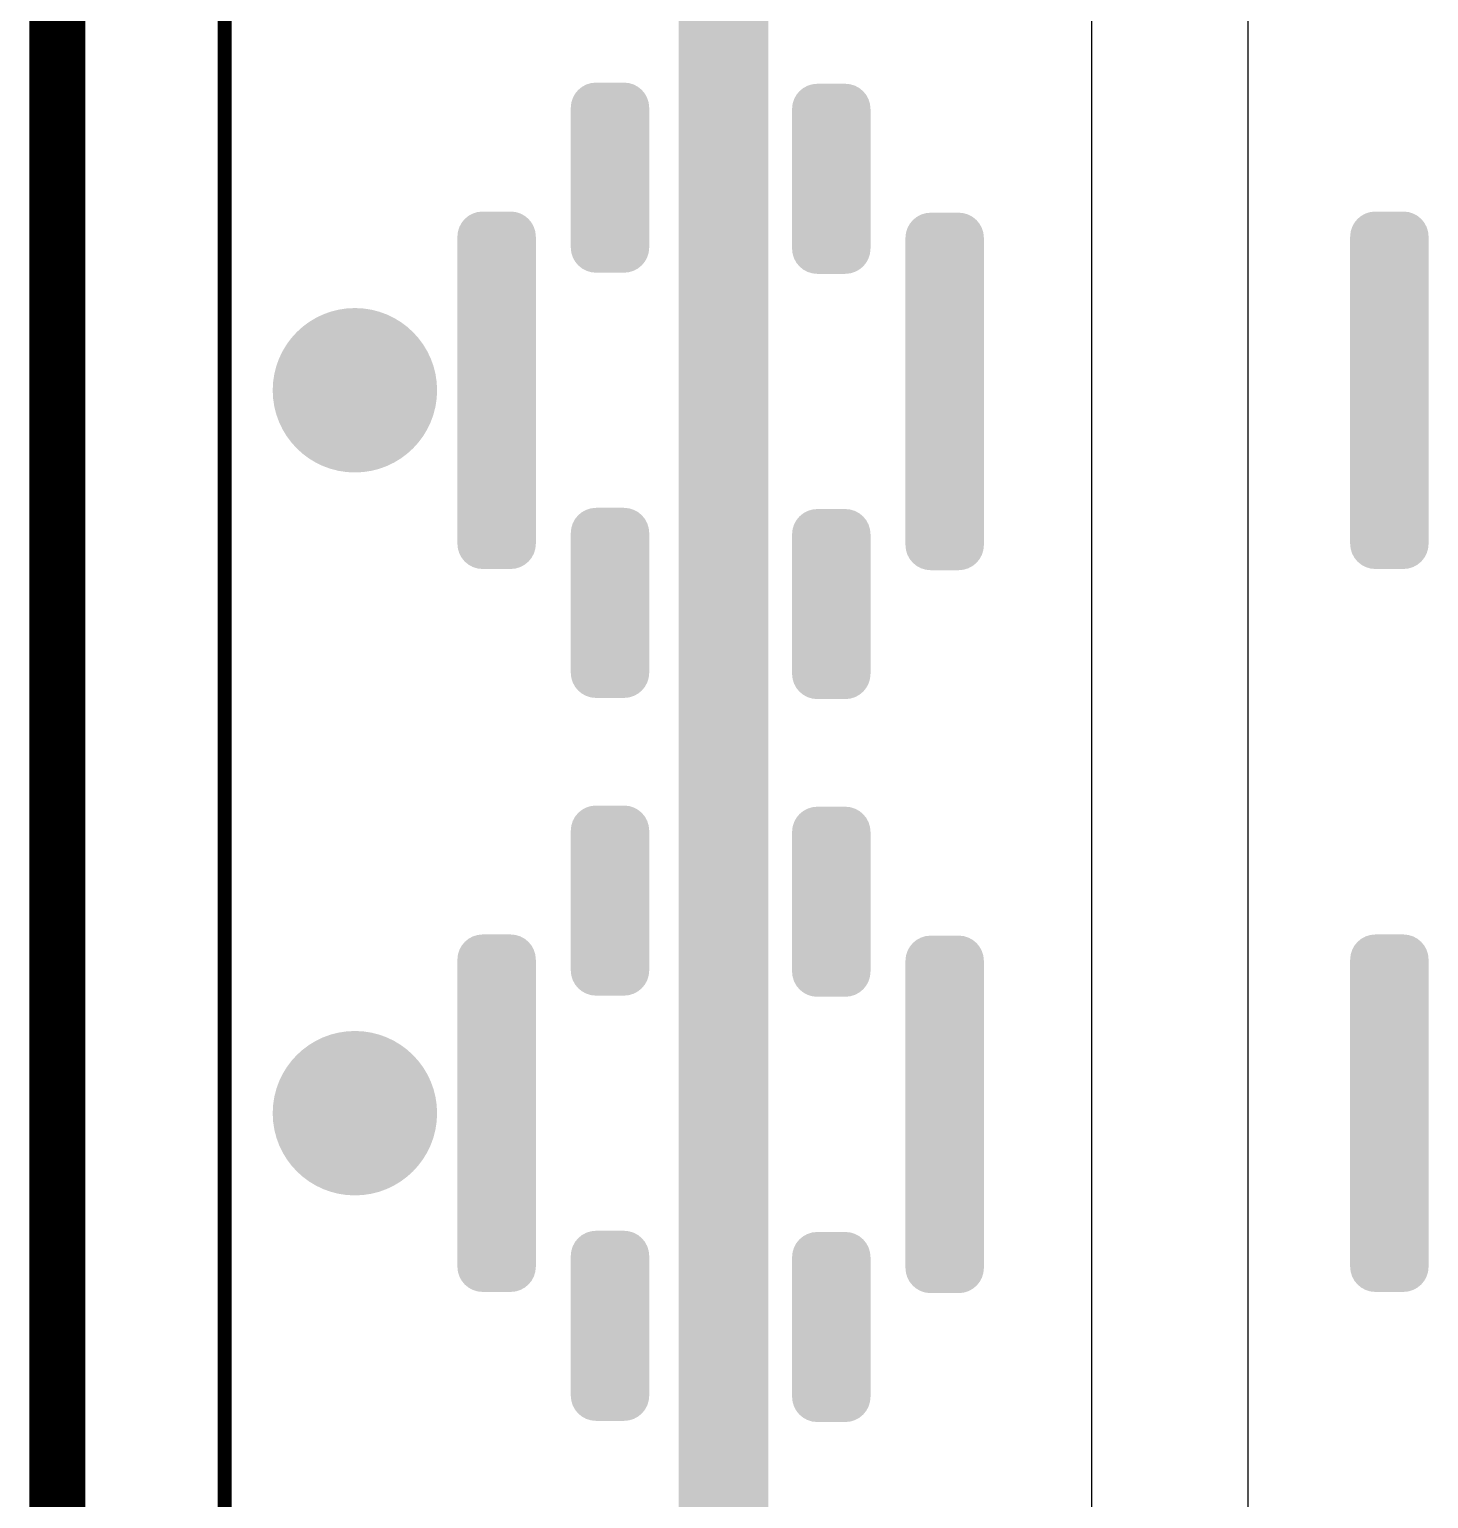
# Model space of a CAD drawing. Header units: inches. Extents: x -0.01 to 3.95, y -0.11 to 1.88.
# Drawn here: x -0.01 to 0.484, y 0.426 to 0.945 of the extents above; entities that cross this region are included whole.
import ezdxf

# ---------------------------------------------------------------- set-up
doc = ezdxf.new("R2010")
doc.units = ezdxf.units.IN
doc.header["$MEASUREMENT"] = 0
for name, color, linetype in [('Board Outline', 216, 'Continuous'), ('Bottom Layer', 5, 'Continuous'), ('Bottom Solder', 6, 'Continuous'), ('Top Layer', 1, 'Continuous'), ('Top Overlay', 2, 'Continuous'), ('Top Paste', 8, 'Continuous'), ('Top Solder', 216, 'Continuous'), ('Via Holes', 16, 'Continuous')]:
    doc.layers.add(name, color=color, linetype=linetype)

msp = doc.modelspace()

# ---------------------------------------------------------------- hatches: boundary and pattern name
at = {"layer": 'Bottom Layer'}
h = msp.add_hatch(color=5, dxfattribs=at)
edge = h.paths.add_edge_path()
edge.add_arc((0.105, 0.81736), 0.025, 0, 360)
h = msp.add_hatch(color=5, dxfattribs=at)
edge = h.paths.add_edge_path()
edge.add_arc((0.105, 0.56236), 0.025, 0, 360)
at = {"layer": 'Bottom Solder'}
h = msp.add_hatch(color=6, dxfattribs=at)
edge = h.paths.add_edge_path()
edge.add_arc((0.105, 0.81736), 0.029, 0, 360)
h = msp.add_hatch(color=6, dxfattribs=at)
edge = h.paths.add_edge_path()
edge.add_arc((0.105, 0.56236), 0.029, 0, 360)
at = {"layer": 'Top Layer'}
h = msp.add_hatch(color=1, dxfattribs=at)
edge = h.paths.add_edge_path()
edge.add_arc((0.22909, 1.70551), 0.00591, 90, 180)
edge.add_line((0.22319, 1.70551), (0.22319, 0.00472))
edge.add_arc((0.22909, 0.00472), 0.00591, 180, 270)
edge.add_line((0.22909, -0.00118), (0.24091, -0.00118))
edge.add_arc((0.24091, 0.00472), 0.00591, 270, 360)
edge.add_line((0.24681, 0.00472), (0.24681, 1.70551))
edge.add_arc((0.24091, 1.70551), 0.00591, 0, 90)
edge.add_line((0.24091, 1.71141), (0.22909, 1.71141))
h = msp.add_hatch(color=1, dxfattribs=at)
edge = h.paths.add_edge_path()
edge.add_arc((0.22909, 1.70551), 0.00591, 90, 180)
edge.add_line((0.22319, 1.70551), (0.22319, 0.00472))
edge.add_arc((0.22909, 0.00472), 0.00591, 180, 270)
edge.add_line((0.22909, -0.00118), (0.24091, -0.00118))
edge.add_arc((0.24091, 0.00472), 0.00591, 270, 360)
edge.add_line((0.24681, 0.00472), (0.24681, 1.70551))
edge.add_arc((0.24091, 1.70551), 0.00591, 0, 90)
edge.add_line((0.24091, 1.71141), (0.22909, 1.71141))
h = msp.add_hatch(color=1, dxfattribs=at)
edge = h.paths.add_edge_path()
edge.add_arc((0.19008, 0.91697), 0.00492, 90, 180)
edge.add_line((0.18516, 0.91697), (0.18516, 0.86775))
edge.add_arc((0.19008, 0.86775), 0.00492, 180, 270)
edge.add_line((0.19008, 0.86283), (0.19992, 0.86283))
edge.add_arc((0.19992, 0.86775), 0.00492, 270, 360)
edge.add_line((0.20484, 0.86775), (0.20484, 0.91697))
edge.add_arc((0.19992, 0.91697), 0.00492, 0, 90)
edge.add_line((0.19992, 0.92189), (0.19008, 0.92189))
h = msp.add_hatch(color=1, dxfattribs=at)
edge = h.paths.add_edge_path()
edge.add_arc((0.19008, 0.91697), 0.00492, 90, 180)
edge.add_line((0.18516, 0.91697), (0.18516, 0.86775))
edge.add_arc((0.19008, 0.86775), 0.00492, 180, 270)
edge.add_line((0.19008, 0.86283), (0.19992, 0.86283))
edge.add_arc((0.19992, 0.86775), 0.00492, 270, 360)
edge.add_line((0.20484, 0.86775), (0.20484, 0.91697))
edge.add_arc((0.19992, 0.91697), 0.00492, 0, 90)
edge.add_line((0.19992, 0.92189), (0.19008, 0.92189))
h = msp.add_hatch(color=1, dxfattribs=at)
edge = h.paths.add_edge_path()
edge.add_arc((0.27799, 0.86734), 0.00492, 270, 360)
edge.add_line((0.28291, 0.86734), (0.28291, 0.91655))
edge.add_arc((0.27799, 0.91655), 0.00492, 0, 90)
edge.add_line((0.27799, 0.92147), (0.26815, 0.92147))
edge.add_arc((0.26815, 0.91655), 0.00492, 90, 180)
edge.add_line((0.26322, 0.91655), (0.26322, 0.86734))
edge.add_arc((0.26815, 0.86734), 0.00492, 180, 270)
edge.add_line((0.26815, 0.86242), (0.27799, 0.86242))
h = msp.add_hatch(color=1, dxfattribs=at)
edge = h.paths.add_edge_path()
edge.add_arc((0.27799, 0.86734), 0.00492, 270, 360)
edge.add_line((0.28291, 0.86734), (0.28291, 0.91655))
edge.add_arc((0.27799, 0.91655), 0.00492, 0, 90)
edge.add_line((0.27799, 0.92147), (0.26815, 0.92147))
edge.add_arc((0.26815, 0.91655), 0.00492, 90, 180)
edge.add_line((0.26322, 0.91655), (0.26322, 0.86734))
edge.add_arc((0.26815, 0.86734), 0.00492, 180, 270)
edge.add_line((0.26815, 0.86242), (0.27799, 0.86242))
h = msp.add_hatch(color=1, dxfattribs=at)
edge = h.paths.add_edge_path()
edge.add_arc((0.15008, 0.87149), 0.00492, 90, 180)
edge.add_line((0.14516, 0.87149), (0.14516, 0.76323))
edge.add_arc((0.15008, 0.76323), 0.00492, 180, 270)
edge.add_line((0.15008, 0.7583), (0.15992, 0.7583))
edge.add_arc((0.15992, 0.76323), 0.00492, 270, 360)
edge.add_line((0.16484, 0.76323), (0.16484, 0.87149))
edge.add_arc((0.15992, 0.87149), 0.00492, 0, 90)
edge.add_line((0.15992, 0.87641), (0.15008, 0.87641))
h = msp.add_hatch(color=1, dxfattribs=at)
edge = h.paths.add_edge_path()
edge.add_arc((0.15008, 0.87149), 0.00492, 90, 180)
edge.add_line((0.14516, 0.87149), (0.14516, 0.76323))
edge.add_arc((0.15008, 0.76323), 0.00492, 180, 270)
edge.add_line((0.15008, 0.7583), (0.15992, 0.7583))
edge.add_arc((0.15992, 0.76323), 0.00492, 270, 360)
edge.add_line((0.16484, 0.76323), (0.16484, 0.87149))
edge.add_arc((0.15992, 0.87149), 0.00492, 0, 90)
edge.add_line((0.15992, 0.87641), (0.15008, 0.87641))
h = msp.add_hatch(color=1, dxfattribs=at)
edge = h.paths.add_edge_path()
edge.add_arc((0.31799, 0.76281), 0.00492, 270, 360)
edge.add_line((0.32291, 0.76281), (0.32291, 0.87108))
edge.add_arc((0.31799, 0.87108), 0.00492, 0, 90)
edge.add_line((0.31799, 0.876), (0.30815, 0.876))
edge.add_arc((0.30815, 0.87108), 0.00492, 90, 180)
edge.add_line((0.30322, 0.87108), (0.30322, 0.76281))
edge.add_arc((0.30815, 0.76281), 0.00492, 180, 270)
edge.add_line((0.30815, 0.75789), (0.31799, 0.75789))
h = msp.add_hatch(color=1, dxfattribs=at)
edge = h.paths.add_edge_path()
edge.add_arc((0.31799, 0.76281), 0.00492, 270, 360)
edge.add_line((0.32291, 0.76281), (0.32291, 0.87108))
edge.add_arc((0.31799, 0.87108), 0.00492, 0, 90)
edge.add_line((0.31799, 0.876), (0.30815, 0.876))
edge.add_arc((0.30815, 0.87108), 0.00492, 90, 180)
edge.add_line((0.30322, 0.87108), (0.30322, 0.76281))
edge.add_arc((0.30815, 0.76281), 0.00492, 180, 270)
edge.add_line((0.30815, 0.75789), (0.31799, 0.75789))
h = msp.add_hatch(color=1, dxfattribs=at)
edge = h.paths.add_edge_path()
edge.add_arc((0.46504, 0.87149), 0.00492, 90, 180)
edge.add_line((0.46012, 0.87149), (0.46012, 0.76323))
edge.add_arc((0.46504, 0.76323), 0.00492, 180, 270)
edge.add_line((0.46504, 0.7583), (0.47488, 0.7583))
edge.add_arc((0.47488, 0.76323), 0.00492, 270, 360)
edge.add_line((0.4798, 0.76323), (0.4798, 0.87149))
edge.add_arc((0.47488, 0.87149), 0.00492, 0, 90)
edge.add_line((0.47488, 0.87641), (0.46504, 0.87641))
h = msp.add_hatch(color=1, dxfattribs=at)
edge = h.paths.add_edge_path()
edge.add_arc((0.105, 0.81736), 0.025, 0, 360)
h = msp.add_hatch(color=1, dxfattribs=at)
edge = h.paths.add_edge_path()
edge.add_arc((0.19008, 0.76697), 0.00492, 90, 180)
edge.add_line((0.18516, 0.76697), (0.18516, 0.71775))
edge.add_arc((0.19008, 0.71775), 0.00492, 180, 270)
edge.add_line((0.19008, 0.71283), (0.19992, 0.71283))
edge.add_arc((0.19992, 0.71775), 0.00492, 270, 360)
edge.add_line((0.20484, 0.71775), (0.20484, 0.76697))
edge.add_arc((0.19992, 0.76697), 0.00492, 0, 90)
edge.add_line((0.19992, 0.77189), (0.19008, 0.77189))
h = msp.add_hatch(color=1, dxfattribs=at)
edge = h.paths.add_edge_path()
edge.add_arc((0.19008, 0.76697), 0.00492, 90, 180)
edge.add_line((0.18516, 0.76697), (0.18516, 0.71775))
edge.add_arc((0.19008, 0.71775), 0.00492, 180, 270)
edge.add_line((0.19008, 0.71283), (0.19992, 0.71283))
edge.add_arc((0.19992, 0.71775), 0.00492, 270, 360)
edge.add_line((0.20484, 0.71775), (0.20484, 0.76697))
edge.add_arc((0.19992, 0.76697), 0.00492, 0, 90)
edge.add_line((0.19992, 0.77189), (0.19008, 0.77189))
h = msp.add_hatch(color=1, dxfattribs=at)
edge = h.paths.add_edge_path()
edge.add_arc((0.27799, 0.71734), 0.00492, 270, 360)
edge.add_line((0.28291, 0.71734), (0.28291, 0.76655))
edge.add_arc((0.27799, 0.76655), 0.00492, 0, 90)
edge.add_line((0.27799, 0.77147), (0.26815, 0.77147))
edge.add_arc((0.26815, 0.76655), 0.00492, 90, 180)
edge.add_line((0.26322, 0.76655), (0.26322, 0.71734))
edge.add_arc((0.26815, 0.71734), 0.00492, 180, 270)
edge.add_line((0.26815, 0.71242), (0.27799, 0.71242))
h = msp.add_hatch(color=1, dxfattribs=at)
edge = h.paths.add_edge_path()
edge.add_arc((0.27799, 0.71734), 0.00492, 270, 360)
edge.add_line((0.28291, 0.71734), (0.28291, 0.76655))
edge.add_arc((0.27799, 0.76655), 0.00492, 0, 90)
edge.add_line((0.27799, 0.77147), (0.26815, 0.77147))
edge.add_arc((0.26815, 0.76655), 0.00492, 90, 180)
edge.add_line((0.26322, 0.76655), (0.26322, 0.71734))
edge.add_arc((0.26815, 0.71734), 0.00492, 180, 270)
edge.add_line((0.26815, 0.71242), (0.27799, 0.71242))
h = msp.add_hatch(color=1, dxfattribs=at)
edge = h.paths.add_edge_path()
edge.add_arc((0.19008, 0.66197), 0.00492, 90, 180)
edge.add_line((0.18516, 0.66197), (0.18516, 0.61275))
edge.add_arc((0.19008, 0.61275), 0.00492, 180, 270)
edge.add_line((0.19008, 0.60783), (0.19992, 0.60783))
edge.add_arc((0.19992, 0.61275), 0.00492, 270, 360)
edge.add_line((0.20484, 0.61275), (0.20484, 0.66197))
edge.add_arc((0.19992, 0.66197), 0.00492, 0, 90)
edge.add_line((0.19992, 0.66689), (0.19008, 0.66689))
h = msp.add_hatch(color=1, dxfattribs=at)
edge = h.paths.add_edge_path()
edge.add_arc((0.19008, 0.66197), 0.00492, 90, 180)
edge.add_line((0.18516, 0.66197), (0.18516, 0.61275))
edge.add_arc((0.19008, 0.61275), 0.00492, 180, 270)
edge.add_line((0.19008, 0.60783), (0.19992, 0.60783))
edge.add_arc((0.19992, 0.61275), 0.00492, 270, 360)
edge.add_line((0.20484, 0.61275), (0.20484, 0.66197))
edge.add_arc((0.19992, 0.66197), 0.00492, 0, 90)
edge.add_line((0.19992, 0.66689), (0.19008, 0.66689))
h = msp.add_hatch(color=1, dxfattribs=at)
edge = h.paths.add_edge_path()
edge.add_arc((0.27799, 0.61234), 0.00492, 270, 360)
edge.add_line((0.28291, 0.61234), (0.28291, 0.66155))
edge.add_arc((0.27799, 0.66155), 0.00492, 0, 90)
edge.add_line((0.27799, 0.66647), (0.26815, 0.66647))
edge.add_arc((0.26815, 0.66155), 0.00492, 90, 180)
edge.add_line((0.26322, 0.66155), (0.26322, 0.61234))
edge.add_arc((0.26815, 0.61234), 0.00492, 180, 270)
edge.add_line((0.26815, 0.60742), (0.27799, 0.60742))
h = msp.add_hatch(color=1, dxfattribs=at)
edge = h.paths.add_edge_path()
edge.add_arc((0.27799, 0.61234), 0.00492, 270, 360)
edge.add_line((0.28291, 0.61234), (0.28291, 0.66155))
edge.add_arc((0.27799, 0.66155), 0.00492, 0, 90)
edge.add_line((0.27799, 0.66647), (0.26815, 0.66647))
edge.add_arc((0.26815, 0.66155), 0.00492, 90, 180)
edge.add_line((0.26322, 0.66155), (0.26322, 0.61234))
edge.add_arc((0.26815, 0.61234), 0.00492, 180, 270)
edge.add_line((0.26815, 0.60742), (0.27799, 0.60742))
h = msp.add_hatch(color=1, dxfattribs=at)
edge = h.paths.add_edge_path()
edge.add_arc((0.15008, 0.61649), 0.00492, 90, 180)
edge.add_line((0.14516, 0.61649), (0.14516, 0.50823))
edge.add_arc((0.15008, 0.50823), 0.00492, 180, 270)
edge.add_line((0.15008, 0.5033), (0.15992, 0.5033))
edge.add_arc((0.15992, 0.50823), 0.00492, 270, 360)
edge.add_line((0.16484, 0.50823), (0.16484, 0.61649))
edge.add_arc((0.15992, 0.61649), 0.00492, 0, 90)
edge.add_line((0.15992, 0.62141), (0.15008, 0.62141))
h = msp.add_hatch(color=1, dxfattribs=at)
edge = h.paths.add_edge_path()
edge.add_arc((0.15008, 0.61649), 0.00492, 90, 180)
edge.add_line((0.14516, 0.61649), (0.14516, 0.50823))
edge.add_arc((0.15008, 0.50823), 0.00492, 180, 270)
edge.add_line((0.15008, 0.5033), (0.15992, 0.5033))
edge.add_arc((0.15992, 0.50823), 0.00492, 270, 360)
edge.add_line((0.16484, 0.50823), (0.16484, 0.61649))
edge.add_arc((0.15992, 0.61649), 0.00492, 0, 90)
edge.add_line((0.15992, 0.62141), (0.15008, 0.62141))
h = msp.add_hatch(color=1, dxfattribs=at)
edge = h.paths.add_edge_path()
edge.add_arc((0.31799, 0.50781), 0.00492, 270, 360)
edge.add_line((0.32291, 0.50781), (0.32291, 0.61608))
edge.add_arc((0.31799, 0.61608), 0.00492, 0, 90)
edge.add_line((0.31799, 0.621), (0.30815, 0.621))
edge.add_arc((0.30815, 0.61608), 0.00492, 90, 180)
edge.add_line((0.30322, 0.61608), (0.30322, 0.50781))
edge.add_arc((0.30815, 0.50781), 0.00492, 180, 270)
edge.add_line((0.30815, 0.50289), (0.31799, 0.50289))
h = msp.add_hatch(color=1, dxfattribs=at)
edge = h.paths.add_edge_path()
edge.add_arc((0.31799, 0.50781), 0.00492, 270, 360)
edge.add_line((0.32291, 0.50781), (0.32291, 0.61608))
edge.add_arc((0.31799, 0.61608), 0.00492, 0, 90)
edge.add_line((0.31799, 0.621), (0.30815, 0.621))
edge.add_arc((0.30815, 0.61608), 0.00492, 90, 180)
edge.add_line((0.30322, 0.61608), (0.30322, 0.50781))
edge.add_arc((0.30815, 0.50781), 0.00492, 180, 270)
edge.add_line((0.30815, 0.50289), (0.31799, 0.50289))
h = msp.add_hatch(color=1, dxfattribs=at)
edge = h.paths.add_edge_path()
edge.add_arc((0.46504, 0.61649), 0.00492, 90, 180)
edge.add_line((0.46012, 0.61649), (0.46012, 0.50823))
edge.add_arc((0.46504, 0.50823), 0.00492, 180, 270)
edge.add_line((0.46504, 0.5033), (0.47488, 0.5033))
edge.add_arc((0.47488, 0.50823), 0.00492, 270, 360)
edge.add_line((0.4798, 0.50823), (0.4798, 0.61649))
edge.add_arc((0.47488, 0.61649), 0.00492, 0, 90)
edge.add_line((0.47488, 0.62141), (0.46504, 0.62141))
h = msp.add_hatch(color=1, dxfattribs=at)
edge = h.paths.add_edge_path()
edge.add_arc((0.105, 0.56236), 0.025, 0, 360)
h = msp.add_hatch(color=1, dxfattribs=at)
edge = h.paths.add_edge_path()
edge.add_arc((0.19008, 0.51197), 0.00492, 90, 180)
edge.add_line((0.18516, 0.51197), (0.18516, 0.46275))
edge.add_arc((0.19008, 0.46275), 0.00492, 180, 270)
edge.add_line((0.19008, 0.45783), (0.19992, 0.45783))
edge.add_arc((0.19992, 0.46275), 0.00492, 270, 360)
edge.add_line((0.20484, 0.46275), (0.20484, 0.51197))
edge.add_arc((0.19992, 0.51197), 0.00492, 0, 90)
edge.add_line((0.19992, 0.51689), (0.19008, 0.51689))
h = msp.add_hatch(color=1, dxfattribs=at)
edge = h.paths.add_edge_path()
edge.add_arc((0.19008, 0.51197), 0.00492, 90, 180)
edge.add_line((0.18516, 0.51197), (0.18516, 0.46275))
edge.add_arc((0.19008, 0.46275), 0.00492, 180, 270)
edge.add_line((0.19008, 0.45783), (0.19992, 0.45783))
edge.add_arc((0.19992, 0.46275), 0.00492, 270, 360)
edge.add_line((0.20484, 0.46275), (0.20484, 0.51197))
edge.add_arc((0.19992, 0.51197), 0.00492, 0, 90)
edge.add_line((0.19992, 0.51689), (0.19008, 0.51689))
h = msp.add_hatch(color=1, dxfattribs=at)
edge = h.paths.add_edge_path()
edge.add_arc((0.27799, 0.46234), 0.00492, 270, 360)
edge.add_line((0.28291, 0.46234), (0.28291, 0.51155))
edge.add_arc((0.27799, 0.51155), 0.00492, 0, 90)
edge.add_line((0.27799, 0.51647), (0.26815, 0.51647))
edge.add_arc((0.26815, 0.51155), 0.00492, 90, 180)
edge.add_line((0.26322, 0.51155), (0.26322, 0.46234))
edge.add_arc((0.26815, 0.46234), 0.00492, 180, 270)
edge.add_line((0.26815, 0.45742), (0.27799, 0.45742))
h = msp.add_hatch(color=1, dxfattribs=at)
edge = h.paths.add_edge_path()
edge.add_arc((0.27799, 0.46234), 0.00492, 270, 360)
edge.add_line((0.28291, 0.46234), (0.28291, 0.51155))
edge.add_arc((0.27799, 0.51155), 0.00492, 0, 90)
edge.add_line((0.27799, 0.51647), (0.26815, 0.51647))
edge.add_arc((0.26815, 0.51155), 0.00492, 90, 180)
edge.add_line((0.26322, 0.51155), (0.26322, 0.46234))
edge.add_arc((0.26815, 0.46234), 0.00492, 180, 270)
edge.add_line((0.26815, 0.45742), (0.27799, 0.45742))
at = {"layer": 'Top Paste'}
h = msp.add_hatch(color=8, dxfattribs=at)
edge = h.paths.add_edge_path()
edge.add_arc((0.22909, 1.70551), 0.00591, 90, 180)
edge.add_line((0.22319, 1.70551), (0.22319, 0.00472))
edge.add_arc((0.22909, 0.00472), 0.00591, 180, 270)
edge.add_line((0.22909, -0.00118), (0.24091, -0.00118))
edge.add_arc((0.24091, 0.00472), 0.00591, 270, 360)
edge.add_line((0.24681, 0.00472), (0.24681, 1.70551))
edge.add_arc((0.24091, 1.70551), 0.00591, 0, 90)
edge.add_line((0.24091, 1.71141), (0.22909, 1.71141))
h = msp.add_hatch(color=8, dxfattribs=at)
edge = h.paths.add_edge_path()
edge.add_arc((0.22909, 1.70551), 0.00591, 90, 180)
edge.add_line((0.22319, 1.70551), (0.22319, 0.00472))
edge.add_arc((0.22909, 0.00472), 0.00591, 180, 270)
edge.add_line((0.22909, -0.00118), (0.24091, -0.00118))
edge.add_arc((0.24091, 0.00472), 0.00591, 270, 360)
edge.add_line((0.24681, 0.00472), (0.24681, 1.70551))
edge.add_arc((0.24091, 1.70551), 0.00591, 0, 90)
edge.add_line((0.24091, 1.71141), (0.22909, 1.71141))
h = msp.add_hatch(color=8, dxfattribs=at)
edge = h.paths.add_edge_path()
edge.add_arc((0.19008, 0.91697), 0.00492, 90, 180)
edge.add_line((0.18516, 0.91697), (0.18516, 0.86775))
edge.add_arc((0.19008, 0.86775), 0.00492, 180, 270)
edge.add_line((0.19008, 0.86283), (0.19992, 0.86283))
edge.add_arc((0.19992, 0.86775), 0.00492, 270, 360)
edge.add_line((0.20484, 0.86775), (0.20484, 0.91697))
edge.add_arc((0.19992, 0.91697), 0.00492, 0, 90)
edge.add_line((0.19992, 0.92189), (0.19008, 0.92189))
h = msp.add_hatch(color=8, dxfattribs=at)
edge = h.paths.add_edge_path()
edge.add_arc((0.19008, 0.91697), 0.00492, 90, 180)
edge.add_line((0.18516, 0.91697), (0.18516, 0.86775))
edge.add_arc((0.19008, 0.86775), 0.00492, 180, 270)
edge.add_line((0.19008, 0.86283), (0.19992, 0.86283))
edge.add_arc((0.19992, 0.86775), 0.00492, 270, 360)
edge.add_line((0.20484, 0.86775), (0.20484, 0.91697))
edge.add_arc((0.19992, 0.91697), 0.00492, 0, 90)
edge.add_line((0.19992, 0.92189), (0.19008, 0.92189))
h = msp.add_hatch(color=8, dxfattribs=at)
edge = h.paths.add_edge_path()
edge.add_arc((0.27799, 0.86734), 0.00492, 270, 360)
edge.add_line((0.28291, 0.86734), (0.28291, 0.91655))
edge.add_arc((0.27799, 0.91655), 0.00492, 0, 90)
edge.add_line((0.27799, 0.92147), (0.26815, 0.92147))
edge.add_arc((0.26815, 0.91655), 0.00492, 90, 180)
edge.add_line((0.26322, 0.91655), (0.26322, 0.86734))
edge.add_arc((0.26815, 0.86734), 0.00492, 180, 270)
edge.add_line((0.26815, 0.86242), (0.27799, 0.86242))
h = msp.add_hatch(color=8, dxfattribs=at)
edge = h.paths.add_edge_path()
edge.add_arc((0.27799, 0.86734), 0.00492, 270, 360)
edge.add_line((0.28291, 0.86734), (0.28291, 0.91655))
edge.add_arc((0.27799, 0.91655), 0.00492, 0, 90)
edge.add_line((0.27799, 0.92147), (0.26815, 0.92147))
edge.add_arc((0.26815, 0.91655), 0.00492, 90, 180)
edge.add_line((0.26322, 0.91655), (0.26322, 0.86734))
edge.add_arc((0.26815, 0.86734), 0.00492, 180, 270)
edge.add_line((0.26815, 0.86242), (0.27799, 0.86242))
h = msp.add_hatch(color=8, dxfattribs=at)
edge = h.paths.add_edge_path()
edge.add_arc((0.15008, 0.87149), 0.00492, 90, 180)
edge.add_line((0.14516, 0.87149), (0.14516, 0.76323))
edge.add_arc((0.15008, 0.76323), 0.00492, 180, 270)
edge.add_line((0.15008, 0.7583), (0.15992, 0.7583))
edge.add_arc((0.15992, 0.76323), 0.00492, 270, 360)
edge.add_line((0.16484, 0.76323), (0.16484, 0.87149))
edge.add_arc((0.15992, 0.87149), 0.00492, 0, 90)
edge.add_line((0.15992, 0.87641), (0.15008, 0.87641))
h = msp.add_hatch(color=8, dxfattribs=at)
edge = h.paths.add_edge_path()
edge.add_arc((0.15008, 0.87149), 0.00492, 90, 180)
edge.add_line((0.14516, 0.87149), (0.14516, 0.76323))
edge.add_arc((0.15008, 0.76323), 0.00492, 180, 270)
edge.add_line((0.15008, 0.7583), (0.15992, 0.7583))
edge.add_arc((0.15992, 0.76323), 0.00492, 270, 360)
edge.add_line((0.16484, 0.76323), (0.16484, 0.87149))
edge.add_arc((0.15992, 0.87149), 0.00492, 0, 90)
edge.add_line((0.15992, 0.87641), (0.15008, 0.87641))
h = msp.add_hatch(color=8, dxfattribs=at)
edge = h.paths.add_edge_path()
edge.add_arc((0.31799, 0.76281), 0.00492, 270, 360)
edge.add_line((0.32291, 0.76281), (0.32291, 0.87108))
edge.add_arc((0.31799, 0.87108), 0.00492, 0, 90)
edge.add_line((0.31799, 0.876), (0.30815, 0.876))
edge.add_arc((0.30815, 0.87108), 0.00492, 90, 180)
edge.add_line((0.30322, 0.87108), (0.30322, 0.76281))
edge.add_arc((0.30815, 0.76281), 0.00492, 180, 270)
edge.add_line((0.30815, 0.75789), (0.31799, 0.75789))
h = msp.add_hatch(color=8, dxfattribs=at)
edge = h.paths.add_edge_path()
edge.add_arc((0.31799, 0.76281), 0.00492, 270, 360)
edge.add_line((0.32291, 0.76281), (0.32291, 0.87108))
edge.add_arc((0.31799, 0.87108), 0.00492, 0, 90)
edge.add_line((0.31799, 0.876), (0.30815, 0.876))
edge.add_arc((0.30815, 0.87108), 0.00492, 90, 180)
edge.add_line((0.30322, 0.87108), (0.30322, 0.76281))
edge.add_arc((0.30815, 0.76281), 0.00492, 180, 270)
edge.add_line((0.30815, 0.75789), (0.31799, 0.75789))
h = msp.add_hatch(color=8, dxfattribs=at)
edge = h.paths.add_edge_path()
edge.add_arc((0.46504, 0.87149), 0.00492, 90, 180)
edge.add_line((0.46012, 0.87149), (0.46012, 0.76323))
edge.add_arc((0.46504, 0.76323), 0.00492, 180, 270)
edge.add_line((0.46504, 0.7583), (0.47488, 0.7583))
edge.add_arc((0.47488, 0.76323), 0.00492, 270, 360)
edge.add_line((0.4798, 0.76323), (0.4798, 0.87149))
edge.add_arc((0.47488, 0.87149), 0.00492, 0, 90)
edge.add_line((0.47488, 0.87641), (0.46504, 0.87641))
h = msp.add_hatch(color=8, dxfattribs=at)
edge = h.paths.add_edge_path()
edge.add_arc((0.19008, 0.76697), 0.00492, 90, 180)
edge.add_line((0.18516, 0.76697), (0.18516, 0.71775))
edge.add_arc((0.19008, 0.71775), 0.00492, 180, 270)
edge.add_line((0.19008, 0.71283), (0.19992, 0.71283))
edge.add_arc((0.19992, 0.71775), 0.00492, 270, 360)
edge.add_line((0.20484, 0.71775), (0.20484, 0.76697))
edge.add_arc((0.19992, 0.76697), 0.00492, 0, 90)
edge.add_line((0.19992, 0.77189), (0.19008, 0.77189))
h = msp.add_hatch(color=8, dxfattribs=at)
edge = h.paths.add_edge_path()
edge.add_arc((0.19008, 0.76697), 0.00492, 90, 180)
edge.add_line((0.18516, 0.76697), (0.18516, 0.71775))
edge.add_arc((0.19008, 0.71775), 0.00492, 180, 270)
edge.add_line((0.19008, 0.71283), (0.19992, 0.71283))
edge.add_arc((0.19992, 0.71775), 0.00492, 270, 360)
edge.add_line((0.20484, 0.71775), (0.20484, 0.76697))
edge.add_arc((0.19992, 0.76697), 0.00492, 0, 90)
edge.add_line((0.19992, 0.77189), (0.19008, 0.77189))
h = msp.add_hatch(color=8, dxfattribs=at)
edge = h.paths.add_edge_path()
edge.add_arc((0.27799, 0.71734), 0.00492, 270, 360)
edge.add_line((0.28291, 0.71734), (0.28291, 0.76655))
edge.add_arc((0.27799, 0.76655), 0.00492, 0, 90)
edge.add_line((0.27799, 0.77147), (0.26815, 0.77147))
edge.add_arc((0.26815, 0.76655), 0.00492, 90, 180)
edge.add_line((0.26322, 0.76655), (0.26322, 0.71734))
edge.add_arc((0.26815, 0.71734), 0.00492, 180, 270)
edge.add_line((0.26815, 0.71242), (0.27799, 0.71242))
h = msp.add_hatch(color=8, dxfattribs=at)
edge = h.paths.add_edge_path()
edge.add_arc((0.27799, 0.71734), 0.00492, 270, 360)
edge.add_line((0.28291, 0.71734), (0.28291, 0.76655))
edge.add_arc((0.27799, 0.76655), 0.00492, 0, 90)
edge.add_line((0.27799, 0.77147), (0.26815, 0.77147))
edge.add_arc((0.26815, 0.76655), 0.00492, 90, 180)
edge.add_line((0.26322, 0.76655), (0.26322, 0.71734))
edge.add_arc((0.26815, 0.71734), 0.00492, 180, 270)
edge.add_line((0.26815, 0.71242), (0.27799, 0.71242))
h = msp.add_hatch(color=8, dxfattribs=at)
edge = h.paths.add_edge_path()
edge.add_arc((0.19008, 0.66197), 0.00492, 90, 180)
edge.add_line((0.18516, 0.66197), (0.18516, 0.61275))
edge.add_arc((0.19008, 0.61275), 0.00492, 180, 270)
edge.add_line((0.19008, 0.60783), (0.19992, 0.60783))
edge.add_arc((0.19992, 0.61275), 0.00492, 270, 360)
edge.add_line((0.20484, 0.61275), (0.20484, 0.66197))
edge.add_arc((0.19992, 0.66197), 0.00492, 0, 90)
edge.add_line((0.19992, 0.66689), (0.19008, 0.66689))
h = msp.add_hatch(color=8, dxfattribs=at)
edge = h.paths.add_edge_path()
edge.add_arc((0.19008, 0.66197), 0.00492, 90, 180)
edge.add_line((0.18516, 0.66197), (0.18516, 0.61275))
edge.add_arc((0.19008, 0.61275), 0.00492, 180, 270)
edge.add_line((0.19008, 0.60783), (0.19992, 0.60783))
edge.add_arc((0.19992, 0.61275), 0.00492, 270, 360)
edge.add_line((0.20484, 0.61275), (0.20484, 0.66197))
edge.add_arc((0.19992, 0.66197), 0.00492, 0, 90)
edge.add_line((0.19992, 0.66689), (0.19008, 0.66689))
h = msp.add_hatch(color=8, dxfattribs=at)
edge = h.paths.add_edge_path()
edge.add_arc((0.27799, 0.61234), 0.00492, 270, 360)
edge.add_line((0.28291, 0.61234), (0.28291, 0.66155))
edge.add_arc((0.27799, 0.66155), 0.00492, 0, 90)
edge.add_line((0.27799, 0.66647), (0.26815, 0.66647))
edge.add_arc((0.26815, 0.66155), 0.00492, 90, 180)
edge.add_line((0.26322, 0.66155), (0.26322, 0.61234))
edge.add_arc((0.26815, 0.61234), 0.00492, 180, 270)
edge.add_line((0.26815, 0.60742), (0.27799, 0.60742))
h = msp.add_hatch(color=8, dxfattribs=at)
edge = h.paths.add_edge_path()
edge.add_arc((0.27799, 0.61234), 0.00492, 270, 360)
edge.add_line((0.28291, 0.61234), (0.28291, 0.66155))
edge.add_arc((0.27799, 0.66155), 0.00492, 0, 90)
edge.add_line((0.27799, 0.66647), (0.26815, 0.66647))
edge.add_arc((0.26815, 0.66155), 0.00492, 90, 180)
edge.add_line((0.26322, 0.66155), (0.26322, 0.61234))
edge.add_arc((0.26815, 0.61234), 0.00492, 180, 270)
edge.add_line((0.26815, 0.60742), (0.27799, 0.60742))
h = msp.add_hatch(color=8, dxfattribs=at)
edge = h.paths.add_edge_path()
edge.add_arc((0.15008, 0.61649), 0.00492, 90, 180)
edge.add_line((0.14516, 0.61649), (0.14516, 0.50823))
edge.add_arc((0.15008, 0.50823), 0.00492, 180, 270)
edge.add_line((0.15008, 0.5033), (0.15992, 0.5033))
edge.add_arc((0.15992, 0.50823), 0.00492, 270, 360)
edge.add_line((0.16484, 0.50823), (0.16484, 0.61649))
edge.add_arc((0.15992, 0.61649), 0.00492, 0, 90)
edge.add_line((0.15992, 0.62141), (0.15008, 0.62141))
h = msp.add_hatch(color=8, dxfattribs=at)
edge = h.paths.add_edge_path()
edge.add_arc((0.15008, 0.61649), 0.00492, 90, 180)
edge.add_line((0.14516, 0.61649), (0.14516, 0.50823))
edge.add_arc((0.15008, 0.50823), 0.00492, 180, 270)
edge.add_line((0.15008, 0.5033), (0.15992, 0.5033))
edge.add_arc((0.15992, 0.50823), 0.00492, 270, 360)
edge.add_line((0.16484, 0.50823), (0.16484, 0.61649))
edge.add_arc((0.15992, 0.61649), 0.00492, 0, 90)
edge.add_line((0.15992, 0.62141), (0.15008, 0.62141))
h = msp.add_hatch(color=8, dxfattribs=at)
edge = h.paths.add_edge_path()
edge.add_arc((0.31799, 0.50781), 0.00492, 270, 360)
edge.add_line((0.32291, 0.50781), (0.32291, 0.61608))
edge.add_arc((0.31799, 0.61608), 0.00492, 0, 90)
edge.add_line((0.31799, 0.621), (0.30815, 0.621))
edge.add_arc((0.30815, 0.61608), 0.00492, 90, 180)
edge.add_line((0.30322, 0.61608), (0.30322, 0.50781))
edge.add_arc((0.30815, 0.50781), 0.00492, 180, 270)
edge.add_line((0.30815, 0.50289), (0.31799, 0.50289))
h = msp.add_hatch(color=8, dxfattribs=at)
edge = h.paths.add_edge_path()
edge.add_arc((0.31799, 0.50781), 0.00492, 270, 360)
edge.add_line((0.32291, 0.50781), (0.32291, 0.61608))
edge.add_arc((0.31799, 0.61608), 0.00492, 0, 90)
edge.add_line((0.31799, 0.621), (0.30815, 0.621))
edge.add_arc((0.30815, 0.61608), 0.00492, 90, 180)
edge.add_line((0.30322, 0.61608), (0.30322, 0.50781))
edge.add_arc((0.30815, 0.50781), 0.00492, 180, 270)
edge.add_line((0.30815, 0.50289), (0.31799, 0.50289))
h = msp.add_hatch(color=8, dxfattribs=at)
edge = h.paths.add_edge_path()
edge.add_arc((0.46504, 0.61649), 0.00492, 90, 180)
edge.add_line((0.46012, 0.61649), (0.46012, 0.50823))
edge.add_arc((0.46504, 0.50823), 0.00492, 180, 270)
edge.add_line((0.46504, 0.5033), (0.47488, 0.5033))
edge.add_arc((0.47488, 0.50823), 0.00492, 270, 360)
edge.add_line((0.4798, 0.50823), (0.4798, 0.61649))
edge.add_arc((0.47488, 0.61649), 0.00492, 0, 90)
edge.add_line((0.47488, 0.62141), (0.46504, 0.62141))
h = msp.add_hatch(color=8, dxfattribs=at)
edge = h.paths.add_edge_path()
edge.add_arc((0.19008, 0.51197), 0.00492, 90, 180)
edge.add_line((0.18516, 0.51197), (0.18516, 0.46275))
edge.add_arc((0.19008, 0.46275), 0.00492, 180, 270)
edge.add_line((0.19008, 0.45783), (0.19992, 0.45783))
edge.add_arc((0.19992, 0.46275), 0.00492, 270, 360)
edge.add_line((0.20484, 0.46275), (0.20484, 0.51197))
edge.add_arc((0.19992, 0.51197), 0.00492, 0, 90)
edge.add_line((0.19992, 0.51689), (0.19008, 0.51689))
h = msp.add_hatch(color=8, dxfattribs=at)
edge = h.paths.add_edge_path()
edge.add_arc((0.19008, 0.51197), 0.00492, 90, 180)
edge.add_line((0.18516, 0.51197), (0.18516, 0.46275))
edge.add_arc((0.19008, 0.46275), 0.00492, 180, 270)
edge.add_line((0.19008, 0.45783), (0.19992, 0.45783))
edge.add_arc((0.19992, 0.46275), 0.00492, 270, 360)
edge.add_line((0.20484, 0.46275), (0.20484, 0.51197))
edge.add_arc((0.19992, 0.51197), 0.00492, 0, 90)
edge.add_line((0.19992, 0.51689), (0.19008, 0.51689))
h = msp.add_hatch(color=8, dxfattribs=at)
edge = h.paths.add_edge_path()
edge.add_arc((0.27799, 0.46234), 0.00492, 270, 360)
edge.add_line((0.28291, 0.46234), (0.28291, 0.51155))
edge.add_arc((0.27799, 0.51155), 0.00492, 0, 90)
edge.add_line((0.27799, 0.51647), (0.26815, 0.51647))
edge.add_arc((0.26815, 0.51155), 0.00492, 90, 180)
edge.add_line((0.26322, 0.51155), (0.26322, 0.46234))
edge.add_arc((0.26815, 0.46234), 0.00492, 180, 270)
edge.add_line((0.26815, 0.45742), (0.27799, 0.45742))
h = msp.add_hatch(color=8, dxfattribs=at)
edge = h.paths.add_edge_path()
edge.add_arc((0.27799, 0.46234), 0.00492, 270, 360)
edge.add_line((0.28291, 0.46234), (0.28291, 0.51155))
edge.add_arc((0.27799, 0.51155), 0.00492, 0, 90)
edge.add_line((0.27799, 0.51647), (0.26815, 0.51647))
edge.add_arc((0.26815, 0.51155), 0.00492, 90, 180)
edge.add_line((0.26322, 0.51155), (0.26322, 0.46234))
edge.add_arc((0.26815, 0.46234), 0.00492, 180, 270)
edge.add_line((0.26815, 0.45742), (0.27799, 0.45742))
at = {"layer": 'Top Solder'}
h = msp.add_hatch(color=216, dxfattribs=at)
edge = h.paths.add_edge_path()
edge.add_arc((0.22909, 1.70551), 0.00991, 90, 180)
edge.add_line((0.21919, 1.70551), (0.21919, 0.00472))
edge.add_arc((0.22909, 0.00472), 0.00991, 180, 270)
edge.add_line((0.22909, -0.00518), (0.24091, -0.00518))
edge.add_arc((0.24091, 0.00472), 0.00991, 270, 360)
edge.add_line((0.25081, 0.00472), (0.25081, 1.70551))
edge.add_arc((0.24091, 1.70551), 0.00991, 0, 90)
edge.add_line((0.24091, 1.71541), (0.22909, 1.71541))
h = msp.add_hatch(color=216, dxfattribs=at)
edge = h.paths.add_edge_path()
edge.add_arc((0.22909, 1.70551), 0.00991, 90, 180)
edge.add_line((0.21919, 1.70551), (0.21919, 0.00472))
edge.add_arc((0.22909, 0.00472), 0.00991, 180, 270)
edge.add_line((0.22909, -0.00518), (0.24091, -0.00518))
edge.add_arc((0.24091, 0.00472), 0.00991, 270, 360)
edge.add_line((0.25081, 0.00472), (0.25081, 1.70551))
edge.add_arc((0.24091, 1.70551), 0.00991, 0, 90)
edge.add_line((0.24091, 1.71541), (0.22909, 1.71541))
h = msp.add_hatch(color=216, dxfattribs=at)
edge = h.paths.add_edge_path()
edge.add_arc((0.19008, 0.91697), 0.00892, 90, 180)
edge.add_line((0.18116, 0.91697), (0.18116, 0.86775))
edge.add_arc((0.19008, 0.86775), 0.00892, 180, 270)
edge.add_line((0.19008, 0.85883), (0.19992, 0.85883))
edge.add_arc((0.19992, 0.86775), 0.00892, 270, 360)
edge.add_line((0.20884, 0.86775), (0.20884, 0.91697))
edge.add_arc((0.19992, 0.91697), 0.00892, 0, 90)
edge.add_line((0.19992, 0.92589), (0.19008, 0.92589))
h = msp.add_hatch(color=216, dxfattribs=at)
edge = h.paths.add_edge_path()
edge.add_arc((0.19008, 0.91697), 0.00892, 90, 180)
edge.add_line((0.18116, 0.91697), (0.18116, 0.86775))
edge.add_arc((0.19008, 0.86775), 0.00892, 180, 270)
edge.add_line((0.19008, 0.85883), (0.19992, 0.85883))
edge.add_arc((0.19992, 0.86775), 0.00892, 270, 360)
edge.add_line((0.20884, 0.86775), (0.20884, 0.91697))
edge.add_arc((0.19992, 0.91697), 0.00892, 0, 90)
edge.add_line((0.19992, 0.92589), (0.19008, 0.92589))
h = msp.add_hatch(color=216, dxfattribs=at)
edge = h.paths.add_edge_path()
edge.add_arc((0.27799, 0.86734), 0.00892, 270, 360)
edge.add_line((0.28691, 0.86734), (0.28691, 0.91655))
edge.add_arc((0.27799, 0.91655), 0.00892, 0, 90)
edge.add_line((0.27799, 0.92547), (0.26815, 0.92547))
edge.add_arc((0.26815, 0.91655), 0.00892, 90, 180)
edge.add_line((0.25922, 0.91655), (0.25922, 0.86734))
edge.add_arc((0.26815, 0.86734), 0.00892, 180, 270)
edge.add_line((0.26815, 0.85842), (0.27799, 0.85842))
h = msp.add_hatch(color=216, dxfattribs=at)
edge = h.paths.add_edge_path()
edge.add_arc((0.27799, 0.86734), 0.00892, 270, 360)
edge.add_line((0.28691, 0.86734), (0.28691, 0.91655))
edge.add_arc((0.27799, 0.91655), 0.00892, 0, 90)
edge.add_line((0.27799, 0.92547), (0.26815, 0.92547))
edge.add_arc((0.26815, 0.91655), 0.00892, 90, 180)
edge.add_line((0.25922, 0.91655), (0.25922, 0.86734))
edge.add_arc((0.26815, 0.86734), 0.00892, 180, 270)
edge.add_line((0.26815, 0.85842), (0.27799, 0.85842))
h = msp.add_hatch(color=216, dxfattribs=at)
edge = h.paths.add_edge_path()
edge.add_arc((0.15008, 0.87149), 0.00892, 90, 180)
edge.add_line((0.14116, 0.87149), (0.14116, 0.76323))
edge.add_arc((0.15008, 0.76323), 0.00892, 180, 270)
edge.add_line((0.15008, 0.7543), (0.15992, 0.7543))
edge.add_arc((0.15992, 0.76323), 0.00892, 270, 360)
edge.add_line((0.16884, 0.76323), (0.16884, 0.87149))
edge.add_arc((0.15992, 0.87149), 0.00892, 0, 90)
edge.add_line((0.15992, 0.88041), (0.15008, 0.88041))
h = msp.add_hatch(color=216, dxfattribs=at)
edge = h.paths.add_edge_path()
edge.add_arc((0.15008, 0.87149), 0.00892, 90, 180)
edge.add_line((0.14116, 0.87149), (0.14116, 0.76323))
edge.add_arc((0.15008, 0.76323), 0.00892, 180, 270)
edge.add_line((0.15008, 0.7543), (0.15992, 0.7543))
edge.add_arc((0.15992, 0.76323), 0.00892, 270, 360)
edge.add_line((0.16884, 0.76323), (0.16884, 0.87149))
edge.add_arc((0.15992, 0.87149), 0.00892, 0, 90)
edge.add_line((0.15992, 0.88041), (0.15008, 0.88041))
h = msp.add_hatch(color=216, dxfattribs=at)
edge = h.paths.add_edge_path()
edge.add_arc((0.31799, 0.76281), 0.00892, 270, 360)
edge.add_line((0.32691, 0.76281), (0.32691, 0.87108))
edge.add_arc((0.31799, 0.87108), 0.00892, 0, 90)
edge.add_line((0.31799, 0.88), (0.30815, 0.88))
edge.add_arc((0.30815, 0.87108), 0.00892, 90, 180)
edge.add_line((0.29922, 0.87108), (0.29922, 0.76281))
edge.add_arc((0.30815, 0.76281), 0.00892, 180, 270)
edge.add_line((0.30815, 0.75389), (0.31799, 0.75389))
h = msp.add_hatch(color=216, dxfattribs=at)
edge = h.paths.add_edge_path()
edge.add_arc((0.31799, 0.76281), 0.00892, 270, 360)
edge.add_line((0.32691, 0.76281), (0.32691, 0.87108))
edge.add_arc((0.31799, 0.87108), 0.00892, 0, 90)
edge.add_line((0.31799, 0.88), (0.30815, 0.88))
edge.add_arc((0.30815, 0.87108), 0.00892, 90, 180)
edge.add_line((0.29922, 0.87108), (0.29922, 0.76281))
edge.add_arc((0.30815, 0.76281), 0.00892, 180, 270)
edge.add_line((0.30815, 0.75389), (0.31799, 0.75389))
h = msp.add_hatch(color=216, dxfattribs=at)
edge = h.paths.add_edge_path()
edge.add_arc((0.46504, 0.87149), 0.00892, 90, 180)
edge.add_line((0.45612, 0.87149), (0.45612, 0.76323))
edge.add_arc((0.46504, 0.76323), 0.00892, 180, 270)
edge.add_line((0.46504, 0.7543), (0.47488, 0.7543))
edge.add_arc((0.47488, 0.76323), 0.00892, 270, 360)
edge.add_line((0.4838, 0.76323), (0.4838, 0.87149))
edge.add_arc((0.47488, 0.87149), 0.00892, 0, 90)
edge.add_line((0.47488, 0.88041), (0.46504, 0.88041))
h = msp.add_hatch(color=216, dxfattribs=at)
edge = h.paths.add_edge_path()
edge.add_arc((0.105, 0.81736), 0.029, 0, 360)
h = msp.add_hatch(color=216, dxfattribs=at)
edge = h.paths.add_edge_path()
edge.add_arc((0.19008, 0.76697), 0.00892, 90, 180)
edge.add_line((0.18116, 0.76697), (0.18116, 0.71775))
edge.add_arc((0.19008, 0.71775), 0.00892, 180, 270)
edge.add_line((0.19008, 0.70883), (0.19992, 0.70883))
edge.add_arc((0.19992, 0.71775), 0.00892, 270, 360)
edge.add_line((0.20884, 0.71775), (0.20884, 0.76697))
edge.add_arc((0.19992, 0.76697), 0.00892, 0, 90)
edge.add_line((0.19992, 0.77589), (0.19008, 0.77589))
h = msp.add_hatch(color=216, dxfattribs=at)
edge = h.paths.add_edge_path()
edge.add_arc((0.19008, 0.76697), 0.00892, 90, 180)
edge.add_line((0.18116, 0.76697), (0.18116, 0.71775))
edge.add_arc((0.19008, 0.71775), 0.00892, 180, 270)
edge.add_line((0.19008, 0.70883), (0.19992, 0.70883))
edge.add_arc((0.19992, 0.71775), 0.00892, 270, 360)
edge.add_line((0.20884, 0.71775), (0.20884, 0.76697))
edge.add_arc((0.19992, 0.76697), 0.00892, 0, 90)
edge.add_line((0.19992, 0.77589), (0.19008, 0.77589))
h = msp.add_hatch(color=216, dxfattribs=at)
edge = h.paths.add_edge_path()
edge.add_arc((0.27799, 0.71734), 0.00892, 270, 360)
edge.add_line((0.28691, 0.71734), (0.28691, 0.76655))
edge.add_arc((0.27799, 0.76655), 0.00892, 0, 90)
edge.add_line((0.27799, 0.77547), (0.26815, 0.77547))
edge.add_arc((0.26815, 0.76655), 0.00892, 90, 180)
edge.add_line((0.25922, 0.76655), (0.25922, 0.71734))
edge.add_arc((0.26815, 0.71734), 0.00892, 180, 270)
edge.add_line((0.26815, 0.70842), (0.27799, 0.70842))
h = msp.add_hatch(color=216, dxfattribs=at)
edge = h.paths.add_edge_path()
edge.add_arc((0.27799, 0.71734), 0.00892, 270, 360)
edge.add_line((0.28691, 0.71734), (0.28691, 0.76655))
edge.add_arc((0.27799, 0.76655), 0.00892, 0, 90)
edge.add_line((0.27799, 0.77547), (0.26815, 0.77547))
edge.add_arc((0.26815, 0.76655), 0.00892, 90, 180)
edge.add_line((0.25922, 0.76655), (0.25922, 0.71734))
edge.add_arc((0.26815, 0.71734), 0.00892, 180, 270)
edge.add_line((0.26815, 0.70842), (0.27799, 0.70842))
h = msp.add_hatch(color=216, dxfattribs=at)
edge = h.paths.add_edge_path()
edge.add_arc((0.19008, 0.66197), 0.00892, 90, 180)
edge.add_line((0.18116, 0.66197), (0.18116, 0.61275))
edge.add_arc((0.19008, 0.61275), 0.00892, 180, 270)
edge.add_line((0.19008, 0.60383), (0.19992, 0.60383))
edge.add_arc((0.19992, 0.61275), 0.00892, 270, 360)
edge.add_line((0.20884, 0.61275), (0.20884, 0.66197))
edge.add_arc((0.19992, 0.66197), 0.00892, 0, 90)
edge.add_line((0.19992, 0.67089), (0.19008, 0.67089))
h = msp.add_hatch(color=216, dxfattribs=at)
edge = h.paths.add_edge_path()
edge.add_arc((0.19008, 0.66197), 0.00892, 90, 180)
edge.add_line((0.18116, 0.66197), (0.18116, 0.61275))
edge.add_arc((0.19008, 0.61275), 0.00892, 180, 270)
edge.add_line((0.19008, 0.60383), (0.19992, 0.60383))
edge.add_arc((0.19992, 0.61275), 0.00892, 270, 360)
edge.add_line((0.20884, 0.61275), (0.20884, 0.66197))
edge.add_arc((0.19992, 0.66197), 0.00892, 0, 90)
edge.add_line((0.19992, 0.67089), (0.19008, 0.67089))
h = msp.add_hatch(color=216, dxfattribs=at)
edge = h.paths.add_edge_path()
edge.add_arc((0.27799, 0.61234), 0.00892, 270, 360)
edge.add_line((0.28691, 0.61234), (0.28691, 0.66155))
edge.add_arc((0.27799, 0.66155), 0.00892, 0, 90)
edge.add_line((0.27799, 0.67047), (0.26815, 0.67047))
edge.add_arc((0.26815, 0.66155), 0.00892, 90, 180)
edge.add_line((0.25922, 0.66155), (0.25922, 0.61234))
edge.add_arc((0.26815, 0.61234), 0.00892, 180, 270)
edge.add_line((0.26815, 0.60342), (0.27799, 0.60342))
h = msp.add_hatch(color=216, dxfattribs=at)
edge = h.paths.add_edge_path()
edge.add_arc((0.27799, 0.61234), 0.00892, 270, 360)
edge.add_line((0.28691, 0.61234), (0.28691, 0.66155))
edge.add_arc((0.27799, 0.66155), 0.00892, 0, 90)
edge.add_line((0.27799, 0.67047), (0.26815, 0.67047))
edge.add_arc((0.26815, 0.66155), 0.00892, 90, 180)
edge.add_line((0.25922, 0.66155), (0.25922, 0.61234))
edge.add_arc((0.26815, 0.61234), 0.00892, 180, 270)
edge.add_line((0.26815, 0.60342), (0.27799, 0.60342))
h = msp.add_hatch(color=216, dxfattribs=at)
edge = h.paths.add_edge_path()
edge.add_arc((0.15008, 0.61649), 0.00892, 90, 180)
edge.add_line((0.14116, 0.61649), (0.14116, 0.50823))
edge.add_arc((0.15008, 0.50823), 0.00892, 180, 270)
edge.add_line((0.15008, 0.4993), (0.15992, 0.4993))
edge.add_arc((0.15992, 0.50823), 0.00892, 270, 360)
edge.add_line((0.16884, 0.50823), (0.16884, 0.61649))
edge.add_arc((0.15992, 0.61649), 0.00892, 0, 90)
edge.add_line((0.15992, 0.62541), (0.15008, 0.62541))
h = msp.add_hatch(color=216, dxfattribs=at)
edge = h.paths.add_edge_path()
edge.add_arc((0.15008, 0.61649), 0.00892, 90, 180)
edge.add_line((0.14116, 0.61649), (0.14116, 0.50823))
edge.add_arc((0.15008, 0.50823), 0.00892, 180, 270)
edge.add_line((0.15008, 0.4993), (0.15992, 0.4993))
edge.add_arc((0.15992, 0.50823), 0.00892, 270, 360)
edge.add_line((0.16884, 0.50823), (0.16884, 0.61649))
edge.add_arc((0.15992, 0.61649), 0.00892, 0, 90)
edge.add_line((0.15992, 0.62541), (0.15008, 0.62541))
h = msp.add_hatch(color=216, dxfattribs=at)
edge = h.paths.add_edge_path()
edge.add_arc((0.31799, 0.50781), 0.00892, 270, 360)
edge.add_line((0.32691, 0.50781), (0.32691, 0.61608))
edge.add_arc((0.31799, 0.61608), 0.00892, 0, 90)
edge.add_line((0.31799, 0.625), (0.30815, 0.625))
edge.add_arc((0.30815, 0.61608), 0.00892, 90, 180)
edge.add_line((0.29922, 0.61608), (0.29922, 0.50781))
edge.add_arc((0.30815, 0.50781), 0.00892, 180, 270)
edge.add_line((0.30815, 0.49889), (0.31799, 0.49889))
h = msp.add_hatch(color=216, dxfattribs=at)
edge = h.paths.add_edge_path()
edge.add_arc((0.31799, 0.50781), 0.00892, 270, 360)
edge.add_line((0.32691, 0.50781), (0.32691, 0.61608))
edge.add_arc((0.31799, 0.61608), 0.00892, 0, 90)
edge.add_line((0.31799, 0.625), (0.30815, 0.625))
edge.add_arc((0.30815, 0.61608), 0.00892, 90, 180)
edge.add_line((0.29922, 0.61608), (0.29922, 0.50781))
edge.add_arc((0.30815, 0.50781), 0.00892, 180, 270)
edge.add_line((0.30815, 0.49889), (0.31799, 0.49889))
h = msp.add_hatch(color=216, dxfattribs=at)
edge = h.paths.add_edge_path()
edge.add_arc((0.46504, 0.61649), 0.00892, 90, 180)
edge.add_line((0.45612, 0.61649), (0.45612, 0.50823))
edge.add_arc((0.46504, 0.50823), 0.00892, 180, 270)
edge.add_line((0.46504, 0.4993), (0.47488, 0.4993))
edge.add_arc((0.47488, 0.50823), 0.00892, 270, 360)
edge.add_line((0.4838, 0.50823), (0.4838, 0.61649))
edge.add_arc((0.47488, 0.61649), 0.00892, 0, 90)
edge.add_line((0.47488, 0.62541), (0.46504, 0.62541))
h = msp.add_hatch(color=216, dxfattribs=at)
edge = h.paths.add_edge_path()
edge.add_arc((0.105, 0.56236), 0.029, 0, 360)
h = msp.add_hatch(color=216, dxfattribs=at)
edge = h.paths.add_edge_path()
edge.add_arc((0.19008, 0.51197), 0.00892, 90, 180)
edge.add_line((0.18116, 0.51197), (0.18116, 0.46275))
edge.add_arc((0.19008, 0.46275), 0.00892, 180, 270)
edge.add_line((0.19008, 0.45383), (0.19992, 0.45383))
edge.add_arc((0.19992, 0.46275), 0.00892, 270, 360)
edge.add_line((0.20884, 0.46275), (0.20884, 0.51197))
edge.add_arc((0.19992, 0.51197), 0.00892, 0, 90)
edge.add_line((0.19992, 0.52089), (0.19008, 0.52089))
h = msp.add_hatch(color=216, dxfattribs=at)
edge = h.paths.add_edge_path()
edge.add_arc((0.19008, 0.51197), 0.00892, 90, 180)
edge.add_line((0.18116, 0.51197), (0.18116, 0.46275))
edge.add_arc((0.19008, 0.46275), 0.00892, 180, 270)
edge.add_line((0.19008, 0.45383), (0.19992, 0.45383))
edge.add_arc((0.19992, 0.46275), 0.00892, 270, 360)
edge.add_line((0.20884, 0.46275), (0.20884, 0.51197))
edge.add_arc((0.19992, 0.51197), 0.00892, 0, 90)
edge.add_line((0.19992, 0.52089), (0.19008, 0.52089))
h = msp.add_hatch(color=216, dxfattribs=at)
edge = h.paths.add_edge_path()
edge.add_arc((0.27799, 0.46234), 0.00892, 270, 360)
edge.add_line((0.28691, 0.46234), (0.28691, 0.51155))
edge.add_arc((0.27799, 0.51155), 0.00892, 0, 90)
edge.add_line((0.27799, 0.52047), (0.26815, 0.52047))
edge.add_arc((0.26815, 0.51155), 0.00892, 90, 180)
edge.add_line((0.25922, 0.51155), (0.25922, 0.46234))
edge.add_arc((0.26815, 0.46234), 0.00892, 180, 270)
edge.add_line((0.26815, 0.45342), (0.27799, 0.45342))
h = msp.add_hatch(color=216, dxfattribs=at)
edge = h.paths.add_edge_path()
edge.add_arc((0.27799, 0.46234), 0.00892, 270, 360)
edge.add_line((0.28691, 0.46234), (0.28691, 0.51155))
edge.add_arc((0.27799, 0.51155), 0.00892, 0, 90)
edge.add_line((0.27799, 0.52047), (0.26815, 0.52047))
edge.add_arc((0.26815, 0.51155), 0.00892, 90, 180)
edge.add_line((0.25922, 0.51155), (0.25922, 0.46234))
edge.add_arc((0.26815, 0.46234), 0.00892, 180, 270)
edge.add_line((0.26815, 0.45342), (0.27799, 0.45342))
at = {"layer": 'Via Holes'}
h = msp.add_hatch(color=7, dxfattribs=at)
edge = h.paths.add_edge_path()
edge.add_arc((0.105, 0.81736), 0.014, 0, 360)
h = msp.add_hatch(color=7, dxfattribs=at)
edge = h.paths.add_edge_path()
edge.add_arc((0.105, 0.56236), 0.014, 0, 360)

# ---------------------------------------------------------------- linework, layer by layer
at = {"layer": 'Board Outline'}
msp.add_lwpolyline([(0, 0, 0.01969, 0.01969, 0), (0, 1.77322, 0.01969, 0.01969, 0)], format="xyseb", dxfattribs=at)
at = {"layer": 'Top Layer'}
for p, q in [((0.365, -0.00264), (0.365, 1.78736)), ((0, 0.88661), (0, 1.77236)), ((0.42, 1.75), (0.42, -0.00264)), ((0.06, 1.71236), (0.06, 0.88661)), ((0, -0.00264), (0, 0.88661)), ((0.06, 0.88661), (0.06, 0.06586))]:
    msp.add_line(p, q, dxfattribs=at)
at = {"layer": 'Top Overlay'}
msp.add_lwpolyline([(0.05906, 1.71236, 0.005, 0.005, 0), (0.05906, 0.06086, 0.005, 0.005, 0)], format="xyseb", dxfattribs=at)
at = {"layer": 'Top Solder'}
for p, q in [((0, 0.88661), (0, 1.77236)), ((0.06, 1.71236), (0.06, 0.88661)), ((0, -0.00264), (0, 0.88661)), ((0.06, 0.88661), (0.06, 0.06586))]:
    msp.add_line(p, q, dxfattribs=at)

doc.saveas('drawing.dxf')
